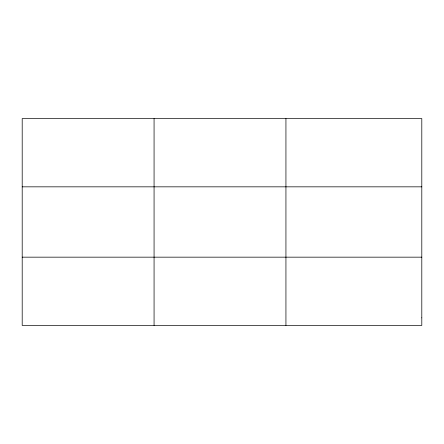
<?xml version="1.0" encoding="UTF-8"?>
<svg xmlns="http://www.w3.org/2000/svg" width="444" height="444" viewBox="0 0 444 444"><rect width="100%" height="100%" fill="white"/><g stroke="black" fill="none" stroke-linecap="round" stroke-linejoin="round"><path stroke-width="0.67" d="M154.068 325.424L154.068 118.576M285.936 325.424L285.936 118.576M22.2 186.835L421.8 186.835M22.2 257.165L421.8 257.165M421.8 317.837L421.8 325.424L22.2 325.424L22.2 118.576L421.8 118.576L421.8 317.837"/></g></svg>
